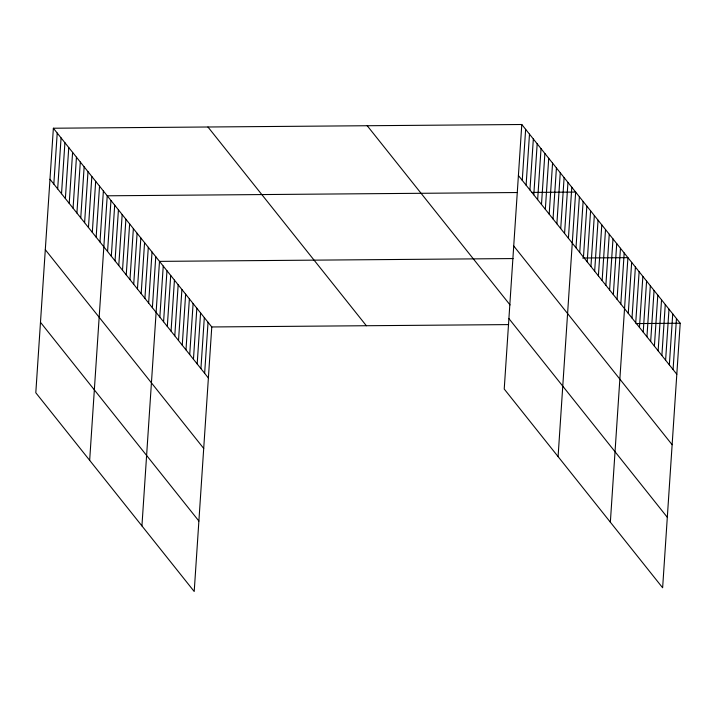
<?xml version="1.0" encoding="UTF-8"?>
<svg xmlns="http://www.w3.org/2000/svg" width="716" height="716" viewBox="0 0 716 716"><rect width="100%" height="100%" fill="white"/><g stroke="black" fill="none" stroke-linecap="round" stroke-linejoin="round"><path stroke-width="1.07" d="M53.369 128.227L35.8 392.762L194.206 591.497L211.775 326.961L53.369 128.227L521.794 124.503L680.2 323.238L662.631 587.773L504.225 389.039L521.794 124.503M53.825 184.075L57.217 133.051M57.674 188.899L61.066 137.884M61.522 193.732L64.914 142.708M65.371 198.556L68.763 147.532M69.219 203.38L72.602 152.365M73.068 208.204L76.451 157.189M76.907 213.037L80.299 162.013M80.756 217.861L84.148 166.837M84.604 222.685L87.996 171.67M88.453 227.509L91.836 176.494M92.301 232.342L95.684 181.318M96.15 237.166L99.533 186.142M99.989 241.99L103.381 190.975M89.661 460.334L107.23 195.799L517.131 192.532M107.57 251.504L110.962 200.48M111.311 256.185L114.694 205.17M115.043 260.875L118.426 209.851M118.775 265.555L122.168 214.531M122.508 270.236L125.9 219.221M126.24 274.926L129.632 223.902M129.981 279.607L133.364 228.592M133.713 284.297L137.096 233.273M137.445 288.978L140.837 237.954M141.177 293.658L144.569 242.643M144.909 298.348L148.302 247.324M148.642 303.029L152.034 252.014M152.383 307.719L155.766 256.695M141.929 525.92L159.498 261.376L513.095 258.565M159.847 317.081L163.239 266.066M163.579 321.77L166.971 270.746M167.311 326.451L170.703 275.436M171.052 331.141L174.436 280.117M174.785 335.822L178.168 284.798M178.517 340.503L181.909 289.488M182.249 345.193L185.641 294.169M185.981 349.873L189.373 298.858M189.722 354.563L193.105 303.539M193.454 359.244L196.837 308.22M197.186 363.925L200.578 312.91M200.919 368.615L204.311 317.591M204.651 373.296L208.043 322.281M522.25 180.351L525.642 129.328M526.099 185.175L529.491 134.152M529.947 190L533.339 138.985M533.796 194.824L537.179 143.809M537.644 199.657L541.028 148.633M541.484 204.481L544.876 153.457M545.332 209.305L548.725 158.29M549.181 214.129L552.573 163.114M553.029 218.962L556.422 167.938M556.878 223.786L560.261 172.762M560.726 228.61L564.11 177.595M564.566 233.434L567.958 182.419M568.414 238.267L571.807 187.243M558.086 456.611L575.655 192.067L531.487 192.425M575.995 247.772L579.387 196.757M579.727 252.462L583.119 201.438M583.468 257.142L586.852 206.127M587.201 261.832L590.584 210.808M590.933 266.513L594.325 215.489M594.665 271.194L598.057 220.179M598.397 275.884L601.789 224.86M602.138 280.565L605.521 229.55M605.87 285.254L609.253 234.23M609.602 289.935L612.994 238.911M613.335 294.616L616.727 243.601M617.067 299.306L620.459 248.282M620.808 303.987L624.191 252.972M610.354 522.188L627.923 257.653L582.654 258.011M628.272 313.357L631.664 262.333M632.004 318.038L635.396 267.023M635.736 322.728L639.128 271.704M639.469 327.409L642.861 276.394M643.21 332.099L646.593 281.075M646.942 336.78L650.325 285.756M650.674 341.46L654.066 290.445M654.406 346.15L657.798 295.126M658.138 350.831L661.53 299.816M661.879 355.521L665.262 304.497M665.612 360.202L668.995 309.178M669.344 364.883L672.736 313.868M673.076 369.572L676.468 318.548M211.775 326.961L508.628 324.599M636.032 323.587L680.2 323.238M518.402 175.518L676.808 374.253M513.73 245.982L672.127 444.717M367.219 125.73L510.06 304.944M508.906 318.575L667.312 517.31M207.953 127.001L366.359 325.735M49.986 179.251L208.383 377.985M45.305 249.705L203.711 448.44M40.481 322.307L198.887 521.042"/></g></svg>
